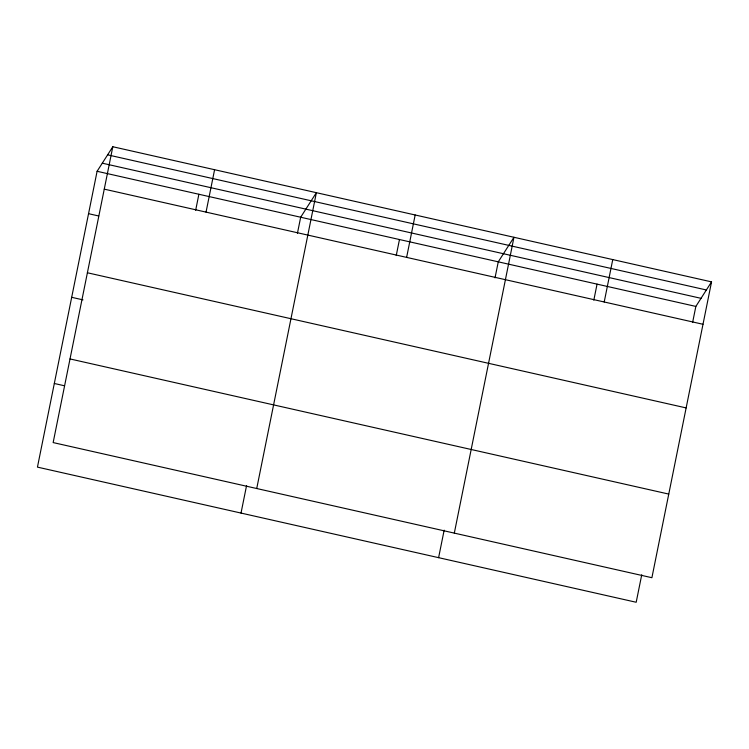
<?xml version="1.0" encoding="UTF-8"?>
<svg xmlns="http://www.w3.org/2000/svg" width="749" height="749" viewBox="0 0 749 749"><rect width="100%" height="100%" fill="white"/><g stroke="black" fill="none" stroke-linecap="round" stroke-linejoin="round"><path stroke-width="1.12" d="M112.809 146.738L53.151 442.575L651.902 577.713L711.55 281.877L112.809 146.738L97.098 171.287L37.45 467.123L636.191 602.262L641.743 574.773M195.658 210.3L198.888 194.253M206.041 212.117L214.588 169.714M241.019 513.074L246.571 485.577M297.437 233.276L300.677 217.229L316.378 192.68L256.729 488.526M396.23 255.578L399.47 239.53M406.623 257.384L415.171 214.982M438.605 557.668L444.157 530.17M495.023 277.87L498.263 261.832L513.964 237.283L454.315 533.119M593.817 300.171L597.056 284.124M604.209 301.987L612.757 259.585M692.61 322.473L695.849 306.425L711.55 281.877M107.622 154.837L706.373 289.975M102.285 163.179L701.027 298.327M97.098 171.287L695.849 306.425M104.251 189.141L703.002 324.28M88.551 213.69L98.728 215.984M87.39 272.767L686.14 407.915M71.689 297.316L82.999 299.872M70.013 358.94L668.763 494.087M54.312 383.488L64.489 385.782"/></g></svg>
